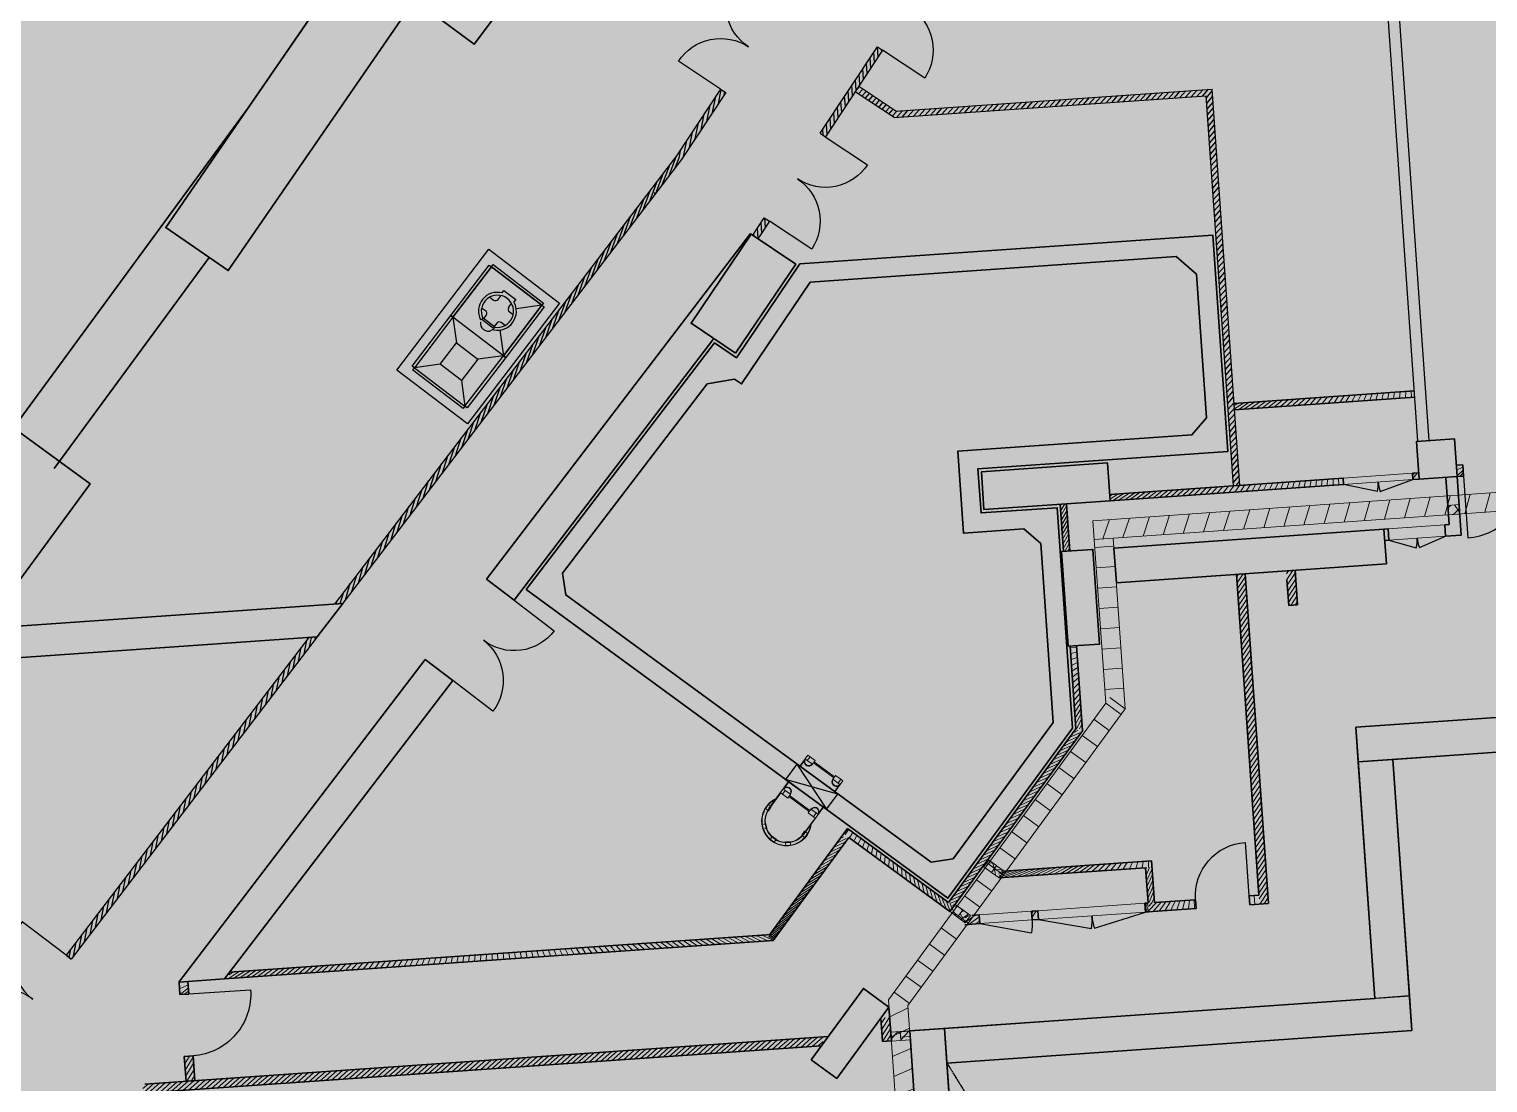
# Model space of a CAD drawing. Header units: millimetres. Extents: x 834311283 to 834708468, y 817882832 to 818197366.
# Drawn here: x 834528917 to 834551988, y 818035282 to 818051951 of the extents above; entities that cross this region are included whole.
import ezdxf
from ezdxf.lldxf.tags import DXFTag

# ---------------------------------------------------------------- set-up
doc = ezdxf.new("R2010")
doc.units = ezdxf.units.MM
doc.header["$LTSCALE"] = 3
doc.linetypes.add('CENTER', pattern=[2, 1.25, -0.25, 0.25, -0.25])
for name, color, linetype in [('0-PL-IRWP', 11, 'IRRITATION WATER PIPE'), ('BD-CB-SOLID-DH', 251, 'Continuous'), ('UAJ-00XREF', 7, 'Continuous'), ('void', 7, 'CENTER')]:
    doc.layers.add(name, color=color, linetype=linetype)
for name, color, linetype, lineweight in [('3A35X-MAGP-P-B02-0$0$UAJ-22INWA', 6, 'Continuous', 35), ('3A35X-MAGP-P-B02-0$0$UAJ-22INWA-a', 1, 'Continuous', 13), ('3A35X-MAGP-P-B02-0$0$UAJ-22INWA-h', 251, 'Continuous', 9), ('F-AFFFEQM', 6, 'Continuous', 9), ('Hatch (LTC&CB)', 252, 'Continuous', 35), ('UAJ-22INWA', 6, 'Continuous', 35), ('UAJ-22INWA-a', 1, 'Continuous', 13), ('UAJ-22INWA-bw', 3, 'Continuous', 35), ('UAJ-22INWA-h', 251, 'Continuous', 9), ('UAJ-22INWA-rc', 6, 'Continuous', 35), ('UAJ-23FLOR-a', 1, 'Continuous', 13), ('UAJ-23FLOR-h', 251, 'Continuous', 9), ('UAJ-28STRU', 6, 'Continuous', 35), ('UAJ-32INFR', 7, 'Continuous', 25)]:
    doc.layers.add(name, color=color, linetype=linetype, lineweight=lineweight)
doc.layers.add('UAJ-22INWA-$', color=32, linetype='Continuous', plot=False)
doc.styles.get("Standard").update_dxf_attribs({"font": 'tahoma.ttf'})
tags = doc.linetypes.add('IRRITATION WATER PIPE', pattern='A,1,-0.15,["IR",Standard,S=0.1,R=0,X=-0.1,Y=-0.05],-0.15', length=1.3).pattern_tags.tags
tags[6] = DXFTag(74, 10)

# ---------------------------------------------------------------- blocks, each defined once
blk = doc.blocks.new('*U240')
at = {"layer": 'UAJ-22INWA-h'}
h = blk.add_hatch(dxfattribs=at)
h.set_pattern_fill('ANSI31', color=256, scale=20)
h.set_pattern_definition([(45, (-100, 11987), (-44.9013, 44.9013), [])])
h.paths.add_polyline_path([(0, 6443), (0, 6543), (100, 6543), (100, 6443)])
at = {"layer": 'UAJ-22INWA'}
for p, q in [((0, 6443), (0, 6543)), ((100, 6543), (100, 6443))]:
    blk.add_line(p, q, dxfattribs=at)
blk.add_lwpolyline([(0, 6443), (100, 6443)], dxfattribs=at)
blk = doc.blocks.new('Cat Ladder 2')
at = {"layer": 'F-AFFFEQM'}
for p, q in [((-277, 795), (-219, 843)), ((-277, 795), (-248, 760)), ((-245, 756), (-187, 804)), ((-239, 750), (-245, 756)), ((-182, 798), (-239, 750)), ((-190, 808), (-219, 843)), ((-187, 804), (-182, 798)), ((-37, 909), (38, 909)), ((-37, 909), (-37, 864)), ((-37, 851), (-37, 859)), ((-37, 859), (38, 859)), ((38, 851), (-37, 851)), ((38, 864), (38, 909)), ((38, 859), (38, 851)), ((182, 798), (187, 804)), ((240, 750), (182, 798)), ((187, 804), (245, 756)), ((219, 843), (190, 808)), ((219, 843), (277, 794)), ((245, 756), (240, 750)), ((248, 760), (277, 794)), ((-386, 485), (-386, 560)), ((-341, 560), (-386, 560)), ((-386, 485), (-344, 485)), ((-344, 0), (-344, 523)), ((-336, 485), (-336, 560)), ((-336, 560), (-326, 560)), ((-336, 523), (-336, 218)), ((-326, 485), (-336, 485)), ((-326, 560), (-326, 485)), ((328, 485), (328, 560)), ((328, 560), (336, 560)), ((336, 485), (328, 485)), ((336, 560), (336, 485)), ((336, 218), (336, 523)), ((386, 560), (341, 560)), ((344, 523), (344, 0)), ((344, 485), (386, 485)), ((386, 560), (386, 485)), ((-336, 218), (-302, 218)), ((-302, 143), (-336, 143)), ((-336, 143), (-336, 0)), ((-302, 218), (-302, 143)), ((-200, 218), (-302, 218)), ((-302, 143), (-200, 143)), ((-200, 218), (-200, 143)), ((-200, 190), (200, 190)), ((200, 170), (-200, 170)), ((200, 218), (200, 143)), ((302, 218), (200, 218)), ((200, 143), (302, 143)), ((302, 218), (336, 218)), ((302, 143), (302, 218)), ((336, 143), (302, 143)), ((336, 0), (336, 143))]:
    blk.add_line(p, q, dxfattribs=at)
for centre, radius, start, end in [((0, 523), 394, 359.9948, 209.1731), ((0, 523), 386, 135.589, 174.4005), ((0, 523), 344, 359.9948, 179.9948), ((0, 523), 336, 359.9948, 179.9948), ((0, 523), 386, 95.589, 124.4006), ((0, 523), 386, 55.5841, 84.4006), ((0, 523), 386, 5.589, 44.3957), ((0, 523), 386, 185.588, 206.6217), ((0, 523), 394, 330.8164, 359.9948), ((0, 523), 386, 333.3678, 354.4015), ((-272, 143), 72, 206.0816, 359.9948), ((-272, 143), 64, 179.9948, 359.9948), ((272, 143), 72, 179.9948, 333.908), ((272, 143), 64, 179.9948, 359.9948)]:
    blk.add_arc(centre, radius, start, end, dxfattribs=at)
blk = doc.blocks.new('Cat Ladder 1')
at = {"layer": 'F-AFFFEQM'}
for p, q in [((-344, 0), (-344, -218)), ((-336, -143), (-336, 0)), ((-344, -218), (-302, -218)), ((-302, -143), (-336, -143)), ((-302, -218), (-302, -143)), ((-302, -143), (-200, -143)), ((-200, -218), (-302, -218)), ((-200, -218), (-200, -143)), ((200, -170), (-200, -170)), ((-200, -190), (200, -190)), ((200, -218), (200, -143)), ((200, -143), (302, -143)), ((302, -218), (200, -218)), ((336, -143), (302, -143)), ((302, -143), (302, -218)), ((302, -218), (344, -218)), ((336, 0), (336, -143)), ((344, -218), (344, 0))]:
    blk.add_line(p, q, dxfattribs=at)
for centre, radius, start, end in [((-272, -143), 72, 359.9948, 153.908), ((-272, -143), 64, 359.9948, 179.9948), ((272, -143), 72, 26.0816, 179.9948), ((272, -143), 64, 359.9948, 179.9948)]:
    blk.add_arc(centre, radius, start, end, dxfattribs=at)
blk = doc.blocks.new('*U241')
at = {"layer": 'UAJ-22INWA-h'}
h = blk.add_hatch(dxfattribs=at)
h.set_pattern_fill('ANSI31', color=256, scale=20)
h.set_pattern_definition([(45, (-100, -10677.7), (-44.9013, 44.9013), [])])
h.paths.add_polyline_path([(0, -5214), (0, -4464), (100, -4464), (100, -5214)])
at = {"layer": 'UAJ-22INWA'}
for p, q in [((0, -5214), (0, -4464)), ((100, -4464), (100, -5214))]:
    blk.add_line(p, q, dxfattribs=at)
blk = doc.blocks.new('*U234')
at = {"layer": 'UAJ-22INWA-h'}
h = blk.add_hatch(dxfattribs=at)
h.set_pattern_fill('ANSI31', color=256, scale=20)
h.set_pattern_definition([(45, (-100, -10118.51), (-44.9013, 44.9013), [])])
h.paths.add_polyline_path([(0, -5216), (0, -3902), (100, -3902), (100, -5216)])
at = {"layer": 'UAJ-22INWA'}
for p, q in [((0, -5216), (0, -3866)), ((100, -3902), (100, -5216))]:
    blk.add_line(p, q, dxfattribs=at)
blk = doc.blocks.new('*U235')
at = {"layer": 'UAJ-22INWA-h'}
h = blk.add_hatch(dxfattribs=at)
h.set_pattern_fill('ANSI31', color=256, scale=20)
h.set_pattern_definition([(45, (-100, -12550.464), (-44.9013, 44.9013), [])])
h.paths.add_polyline_path([(0, -7478), (0, -4072), (100, -4072), (100, -7478)])
at = {"layer": 'UAJ-22INWA'}
for p, q in [((0, -7515), (0, -3972)), ((100, -4072), (100, -7478))]:
    blk.add_line(p, q, dxfattribs=at)
blk = doc.blocks.new('*U236')
at = {"layer": 'UAJ-22INWA-h'}
h = blk.add_hatch(dxfattribs=at)
h.set_pattern_fill('ANSI31', color=256, scale=20)
h.set_pattern_definition([(45, (-100, -14015.09), (-44.9013, 44.9013), [])])
h.paths.add_polyline_path([(0, -7500), (0, -5515), (100, -5515), (100, -7500)])
at = {"layer": 'UAJ-22INWA'}
for p, q in [((0, -7540), (0, -5515)), ((100, -5562), (100, -7640))]:
    blk.add_line(p, q, dxfattribs=at)
blk = doc.blocks.new('*U237')
at = {"layer": 'UAJ-22INWA-h'}
h = blk.add_hatch(dxfattribs=at)
h.set_pattern_fill('ANSI31', color=256, scale=20)
h.set_pattern_definition([(45, (-100, -13836.93), (-44.9013, 44.9013), [])])
h.paths.add_polyline_path([(0, -7461), (0, -5376), (100, -5376), (100, -7461)])
at = {"layer": 'UAJ-22INWA'}
for p, q in [((0, -7461), (0, -5477)), ((100, -5376), (100, -7361))]:
    blk.add_line(p, q, dxfattribs=at)
blk = doc.blocks.new('*U230')
at = {"layer": 'UAJ-22INWA-h'}
h = blk.add_hatch(dxfattribs=at)
h.set_pattern_fill('ANSI31', color=256, scale=20)
h.set_pattern_definition([(45, (-60, -6198.375), (-44.9013, 44.9013), [])])
h.paths.add_polyline_path([(0, -5214), (0, 16), (140, 16), (140, -5214)])
at = {"layer": 'UAJ-22INWA'}
for p, q in [((0, -5214), (0, 16)), ((140, -124), (140, -5214))]:
    blk.add_line(p, q, dxfattribs=at)
blk = doc.blocks.new('*U231')
at = {"layer": 'UAJ-22INWA-h'}
h = blk.add_hatch(dxfattribs=at)
h.set_pattern_fill('ANSI31', color=256, scale=20)
h.set_pattern_definition([(45, (-60, -475.28), (-44.9013, 44.9013), [])])
h.paths.add_polyline_path([(0, -5130), (0, 5655), (140, 5655), (140, -5130)])
at = {"layer": 'UAJ-22INWA'}
for p, q in [((0, -5214), (0, 5621)), ((140, 5744), (140, -5096))]:
    blk.add_line(p, q, dxfattribs=at)
blk = doc.blocks.new('*U232')
at = {"layer": 'UAJ-22INWA-h'}
h = blk.add_hatch(dxfattribs=at)
h.set_pattern_fill('ANSI31', color=256, scale=20)
h.set_pattern_definition([(45, (-60, -10730.375), (-44.9013, 44.9013), [])])
h.paths.add_polyline_path([(0, -5055), (0, -4676), (140, -4676), (140, -5055)])
at = {"layer": 'UAJ-22INWA'}
for p, q in [((0, -5214), (0, -4676)), ((140, -4676), (140, -5049))]:
    blk.add_line(p, q, dxfattribs=at)
blk.add_lwpolyline([(0, -4676), (140, -4676)], dxfattribs=at)
blk = doc.blocks.new('*U238')
at = {"layer": 'UAJ-22INWA-h'}
h = blk.add_hatch(dxfattribs=at)
h.set_pattern_fill('ANSI31', color=256, scale=20)
h.set_pattern_definition([(45, (-100, -2027.27), (-44.9013, 44.9013), [])])
h.paths.add_polyline_path([(0, -4825), (0, 3798), (100, 3798), (100, -4825)])
at = {"layer": 'UAJ-22INWA'}
for p, q in [((0, -4807), (0, 3784)), ((100, 3872), (100, -4825))]:
    blk.add_line(p, q, dxfattribs=at)
blk = doc.blocks.new('*U239')
at = {"layer": 'UAJ-22INWA-h'}
h = blk.add_hatch(dxfattribs=at)
h.set_pattern_fill('ANSI31', color=256, scale=20)
h.set_pattern_definition([(45, (-60, -8672.346), (-44.9013, 44.9013), [])])
h.paths.add_polyline_path([(0, -4034), (0, -3638), (140, -3638), (140, -4034)])
at = {"layer": 'UAJ-22INWA'}
for p, q in [((0, -4034), (0, -3638)), ((140, -3638), (140, -4034))]:
    blk.add_line(p, q, dxfattribs=at)
blk.add_lwpolyline([(0, -4034), (140, -4034)], dxfattribs=at)
blk = doc.blocks.new('*U332')
at = {"layer": 'UAJ-22INWA-h'}
h = blk.add_hatch(dxfattribs=at)
h.set_pattern_fill('ANSI31', color=256, scale=20)
h.set_pattern_definition([(45, (-60, -1260.72), (-44.9013, 44.9013), [])])
h.paths.add_polyline_path([(0, -405), (0, 145), (140, 145), (140, -405)])
at = {"layer": 'UAJ-22INWA'}
for p, q in [((0, -405), (0, 145)), ((140, 145), (140, -265))]:
    blk.add_line(p, q, dxfattribs=at)
blk.add_lwpolyline([(0, 145), (140, 145)], dxfattribs=at)
blk = doc.blocks.new('D-1600')
at = {"flags": 128}
blk.add_lwpolyline([(1600, 0), (1600, 800, 0.414214), (800, 0, 0.414214), (0, 800), (0, 0)], format="xyb", dxfattribs=at)
blk = doc.blocks.new('D-1750')
at = {"flags": 128}
blk.add_lwpolyline([(1750, 0), (1750, 875, 0.414214), (875, 0, 0.414214), (0, 875), (0, 0)], format="xyb", dxfattribs=at)
blk = doc.blocks.new('*U307')
at = {"layer": 'UAJ-23FLOR-h'}
h = blk.add_hatch(dxfattribs=at)
h.set_pattern_fill('ANSI31', color=256, scale=100, angle=315)
h.set_pattern_definition([(0, (283.82, -8850.26), (9e-14, 317.5), [])])
h.paths.add_polyline_path([(0, -19110), (0, 12259), (300, 12259), (300, -19110)])
at = {"layer": 'UAJ-22INWA-h'}
blk.add_lwpolyline([(0, -19110), (300, -19110)], dxfattribs=at)
at = {"layer": 'UAJ-23FLOR-h'}
for p, q in [((0, -19110), (0, 12559)), ((300, 12259), (300, -19110))]:
    blk.add_line(p, q, dxfattribs=at)
blk = doc.blocks.new('*U308')
at = {"layer": 'UAJ-23FLOR-h'}
h = blk.add_hatch(dxfattribs=at)
h.set_pattern_fill('ANSI31', color=256, scale=100, angle=315)
h.set_pattern_definition([(0, (283.82, 13667), (9e-14, 317.5), [])])
h.paths.add_polyline_path([(0, 6536), (0, 9131), (300, 9131), (300, 6536)])
at = {"layer": 'UAJ-22INWA-h'}
blk.add_lwpolyline([(0, 6536), (300, 6536)], dxfattribs=at)
at = {"layer": 'UAJ-23FLOR-h'}
for p, q in [((0, 6536), (0, 9240)), ((300, 9131), (300, 6236))]:
    blk.add_line(p, q, dxfattribs=at)
blk = doc.blocks.new('*U302')
at = {"layer": 'UAJ-23FLOR-h'}
h = blk.add_hatch(dxfattribs=at)
h.set_pattern_fill('ANSI31', color=256, scale=100, angle=315)
h.set_pattern_definition([(0, (283.82, 15156), (9e-14, 317.5), [])])
h.paths.add_polyline_path([(0, 5596), (0, 11560), (300, 11560), (300, 5596)])
at = {"layer": 'UAJ-22INWA-h'}
blk.add_lwpolyline([(0, 5596), (300, 5596)], dxfattribs=at)
at = {"layer": 'UAJ-23FLOR-h'}
for p, q in [((0, 5596), (0, 11412)), ((300, 11522), (300, 5707))]:
    blk.add_line(p, q, dxfattribs=at)
blk = doc.blocks.new('*U303')
at = {"layer": 'UAJ-23FLOR-h'}
h = blk.add_hatch(dxfattribs=at)
h.set_pattern_fill('ANSI31', color=256, scale=100, angle=315)
h.set_pattern_definition([(0, (283.82, 10646.08), (9e-14, 317.5), [])])
h.paths.add_polyline_path([(0, 3339), (0, 9307), (300, 9307), (300, 3339)])
for p, q in [((0, 3639), (0, 9291)), ((300, 9181), (300, 3339))]:
    blk.add_line(p, q, dxfattribs=at)
blk = doc.blocks.new('*U291')
at = {"layer": 'UAJ-22INWA-h'}
h = blk.add_hatch(dxfattribs=at)
h.set_pattern_fill('CAS_ISOLATIE', color=256, scale=150)
h.set_pattern_definition([(60, (-219.94, -2e-07), (-129.904, 75), []), (120, (-219.94, -2e-07), (-129.904, -75), [])])
h.paths.add_polyline_path([(0, 0), (140, 0), (140, 150), (0, 150)])
at = {"layer": 'UAJ-22INWA-a'}
blk.add_lwpolyline([(0, 0), (140, 0), (140, 150), (0, 150)], close=True, dxfattribs=at)
blk = doc.blocks.new('*U300')
at = {"layer": 'UAJ-22INWA-h'}
h = blk.add_hatch(dxfattribs=at)
h.set_pattern_fill('CAS_ISOLATIE', color=256, scale=150)
h.set_pattern_definition([(60, (-219.94, -2e-07), (-129.904, 75), []), (120, (-219.94, -2e-07), (-129.904, -75), [])])
h.paths.add_polyline_path([(0, 0), (140, 0), (140, 150), (0, 150)])
at = {"layer": 'UAJ-22INWA-a'}
blk.add_lwpolyline([(0, 0), (140, 0), (140, 150), (0, 150)], close=True, dxfattribs=at)
blk = doc.blocks.new('*U301')
at = {"layer": 'UAJ-22INWA-h'}
h = blk.add_hatch(dxfattribs=at)
h.set_pattern_fill('CAS_ISOLATIE', color=256, scale=150)
h.set_pattern_definition([(60, (-209.94, -2e-07), (-129.904, 75), []), (120, (-209.94, -2e-07), (-129.904, -75), [])])
h.paths.add_polyline_path([(0, 0), (140, 0), (140, 150), (0, 150)])
at = {"layer": 'UAJ-22INWA-a'}
blk.add_lwpolyline([(0, 0), (140, 0), (140, 150), (0, 150)], close=True, dxfattribs=at)
blk = doc.blocks.new('WT')
at = {"layer": '0-PL-IRWP', "color": 1, "ltscale": 500}
for p, q in [((834536074, 818047545), (834536135, 818047498)), ((834536202, 818047712), (834536263, 818047666)), ((834536333, 818047675), (834536380, 818047736)), ((834536501, 818047548), (834536547, 818047609)), ((834537026, 818047583), (834536620, 818047528)), ((834535620, 818047393), (834535675, 818046987)), ((834535620, 818047393), (834535675, 818046987)), ((834536313, 818047300), (834536273, 818047249)), ((834536444, 818047263), (834536383, 818047310)), ((834536363, 818047191), (834536418, 818046785)), ((834535418, 818046650), (834535675, 818046987)), ((834535675, 818046987), (834536012, 818046730)), ((834535418, 818046650), (834535012, 818046595)), ((834535755, 818046393), (834535418, 818046650)), ((834536012, 818046730), (834535755, 818046393)), ((834536418, 818046785), (834536016, 818046730)), ((834535755, 818046393), (834535810, 818045987))]:
    blk.add_line(p, q, dxfattribs=at)
at = {"layer": '0-PL-IRWP', "color": 1, "linetype": 'ByBlock', "ltscale": 500}
for p, q in [((834537026, 818047583), (834536418, 818046785)), ((834536145, 818047428), (834536106, 818047377)), ((834536571, 818047431), (834536510, 818047478))]:
    blk.add_line(p, q, dxfattribs=at)
at = {"layer": '0-PL-IRWP', "color": 1, "linetype": 'ByBlock', "ltscale": 500, "elevation": 0}
for points in [[(834537304, 818047619), (834535848, 818045707), (834534732, 818046557), (834536188, 818048469)], [(834536228, 818048191), (834536255, 818048226), (834537053, 818047619), (834537026, 818047583)], [(834536192, 818048218), (834536228, 818048191), (834535620, 818047393), (834535584, 818047420)], [(834536228, 818048191), (834537026, 818047583), (834536418, 818046785), (834535620, 818047393)], [(834537026, 818047583), (834537061, 818047556), (834536454, 818046758), (834536418, 818046785)], [(834535584, 818047420), (834535620, 818047393), (834535012, 818046595), (834534977, 818046622)], [(834536283, 818047242), (834536262, 818047215), (834536076, 818047357), (834536096, 818047384)], [(834536418, 818046785), (834536454, 818046758), (834535846, 818045960), (834535810, 818045987)], [(834534985, 818046559), (834535012, 818046595), (834535810, 818045987), (834535783, 818045951)]]:
    blk.add_lwpolyline(points, close=True, dxfattribs=at)
at = {"layer": '0-PL-IRWP', "color": 1, "ltscale": 500, "elevation": 0}
blk.add_lwpolyline([(834536397, 818047778), (834536427, 818047818), (834536613, 818047676), (834536583, 818047637)], dxfattribs=at)
at = {"layer": '0-PL-IRWP', "color": 1, "linetype": 'ByBlock', "ltscale": 500}
for centre, radius, start, end in [((834536323, 818047488, 0), 300, 75.6188, 206.44), ((834536323, 818047488, 0), 255, 260.0532, 205.3646), ((834536323, 818047488, 0), 300, 258.9779, 29.7991), ((834536541, 818047517, 0), 50, 142.7089, 232.7089), ((834536105, 818047458), 50, 322.7089, 52.7089)]:
    blk.add_arc(centre, radius, start, end, dxfattribs=at)
at = {"layer": '0-PL-IRWP', "color": 1, "ltscale": 500}
for centre, start, end in [((834536293, 818047706), 232.7089, 322.7089), ((834536352, 818047270, 0), 52.7089, 142.7089), ((834536256, 818047144, 0), 78.9779, 119.8004)]:
    blk.add_arc(centre, 50, start, end, dxfattribs=at)
at = {"layer": '0-PL-IRWP', "color": 1, "linetype": 'ByBlock', "ltscale": 500}
blk.add_ellipse((834536169, 818047286, 0), major_axis=(93.1, -70.9, 0), ratio=0.936049, start_param=3.518271, end_param=5.906507, dxfattribs=at)
blk = doc.blocks.new('*U176')
at = {"layer": '3A35X-MAGP-P-B02-0$0$UAJ-22INWA-h'}
h = blk.add_hatch(dxfattribs=at)
h.set_pattern_fill('CAS_ISOLATIE', color=256, scale=150)
h.set_pattern_definition([(60, (-239.96, -2e-07), (-129.904, 75), []), (120, (-239.96, -2e-07), (-129.904, -75), [])])
h.paths.add_polyline_path([(0, 0), (180, 0), (180, 150), (0, 150)])
at = {"layer": '3A35X-MAGP-P-B02-0$0$UAJ-22INWA-a'}
blk.add_lwpolyline([(0, 0), (180, 0), (180, 150), (0, 150)], close=True, dxfattribs=at)
blk = doc.blocks.new('*U164')
at = {"layer": 'UAJ-22INWA-h'}
h = blk.add_hatch(dxfattribs=at)
h.set_pattern_fill('ANSI31', color=256, scale=20)
h.set_pattern_definition([(45, (-100, 9229.687), (-44.9013, 44.9013), [])])
h.paths.add_polyline_path([(0, 3686), (0, 6543), (100, 6543), (100, 3686)])
at = {"layer": 'UAJ-22INWA'}
for p, q in [((0, 3686), (0, 6543)), ((100, 6543), (100, 3686))]:
    blk.add_line(p, q, dxfattribs=at)
blk = doc.blocks.new('*U158')
at = {"layer": 'UAJ-22INWA-h'}
h = blk.add_hatch(dxfattribs=at)
h.set_pattern_fill('ANSI31', color=256, scale=20)
h.set_pattern_definition([(45, (-99.99, -5177.694), (-44.9013, 44.9013), [])])
h.paths.add_polyline_path([(0, -3300), (0, -878), (100, -878), (100, -3300)])
at = {"layer": 'UAJ-22INWA'}
for p, q in [((100, -878), (100, -3215)), ((0, -3300), (0, -978))]:
    blk.add_line(p, q, dxfattribs=at)
blk = doc.blocks.new('*U155')
at = {"layer": 'UAJ-22INWA-h'}
h = blk.add_hatch(dxfattribs=at)
h.set_pattern_fill('ANSI31', color=256, scale=20)
h.set_pattern_definition([(45, (-99.96, -22874.8), (-44.90128, 44.90128), [])])
h.paths.add_polyline_path([(0, -11217), (0, -10658), (100, -10658), (100, -11217)])
at = {"layer": 'UAJ-22INWA'}
for p, q in [((100, -10558), (100, -11217)), ((0, -11217), (0, -10658))]:
    blk.add_line(p, q, dxfattribs=at)
blk = doc.blocks.new('*U156')
at = {"layer": 'UAJ-22INWA-h'}
h = blk.add_hatch(dxfattribs=at)
h.set_pattern_fill('ANSI31', color=256, scale=20)
h.set_pattern_definition([(45, (-60, -5697.24), (-44.9013, 44.9013), [])])
h.paths.add_polyline_path([(0, -2399), (0, -2299), (140, -2299), (140, -2399)])
at = {"layer": 'UAJ-22INWA'}
for p, q in [((0, -2399), (0, -2299)), ((140, -2299), (140, -2399))]:
    blk.add_line(p, q, dxfattribs=at)
for points in [[(0, -2299), (140, -2299)], [(0, -2399), (140, -2399)]]:
    blk.add_lwpolyline(points, dxfattribs=at)
blk = doc.blocks.new('*U157')
at = {"layer": 'UAJ-22INWA-h'}
h = blk.add_hatch(dxfattribs=at)
h.set_pattern_fill('CAS_ISOLATIE', color=256, scale=150)
h.set_pattern_definition([(60, (-218.85, -2e-07), (-129.904, 75), []), (120, (-218.85, -2e-07), (-129.904, -75), [])])
h.paths.add_polyline_path([(0, 0), (131, 0), (131, 150), (0, 150)])
at = {"layer": 'UAJ-22INWA-a'}
blk.add_lwpolyline([(0, 0), (131, 0), (131, 150), (0, 150)], close=True, dxfattribs=at)
blk = doc.blocks.new('*U150')
at = {"layer": 'UAJ-22INWA-h'}
h = blk.add_hatch(dxfattribs=at)
h.set_pattern_fill('CAS_ISOLATIE', color=256, scale=150)
h.set_pattern_definition([(60, (-218.85, -2e-07), (-129.904, 75), []), (120, (-218.85, -2e-07), (-129.904, -75), [])])
h.paths.add_polyline_path([(0, 0), (131, 0), (131, 150), (0, 150)])
at = {"layer": 'UAJ-22INWA-a'}
blk.add_lwpolyline([(0, 0), (131, 0), (131, 150), (0, 150)], close=True, dxfattribs=at)
blk = doc.blocks.new('*U151')
at = {"layer": 'UAJ-22INWA-h'}
h = blk.add_hatch(dxfattribs=at)
h.set_pattern_fill('ANSI31', color=256, scale=20)
h.set_pattern_definition([(45, (-60, 1260.5), (-44.901, 44.901), [])])
h.paths.add_polyline_path([(0, 1054), (0, 1206), (140, 1206), (140, 1054)])
at = {"layer": 'UAJ-22INWA'}
for p, q in [((0, 1054), (0, 1346)), ((140, 1206), (140, 1054))]:
    blk.add_line(p, q, dxfattribs=at)
blk.add_lwpolyline([(0, 1054), (140, 1054)], dxfattribs=at)
blk = doc.blocks.new('DA1100')
at = {"layer": 'UAJ-32INFR'}
for p, q in [((529, 150), (0, 0)), ((571, 150), (1100, 0))]:
    blk.add_line(p, q, dxfattribs=at)
for centre, start, end in [((0, 0), 0, 15.8266), ((1100, 0), 164.1734, 180)]:
    blk.add_arc(centre, 550, start, end, dxfattribs=at)
blk = doc.blocks.new('*U399')
at = {"layer": 'UAJ-22INWA-h'}
h = blk.add_hatch(dxfattribs=at)
h.set_pattern_fill('ANSI31', color=256, scale=20)
h.set_pattern_definition([(45, (-100, 5986.285), (-44.9013, 44.9013), [])])
h.paths.add_polyline_path([(0, 1643), (0, 5343), (100, 5343), (100, 1643)])
at = {"layer": 'UAJ-22INWA'}
for p, q in [((0, 1643), (0, 5343)), ((100, 5343), (100, 1643))]:
    blk.add_line(p, q, dxfattribs=at)
blk.add_lwpolyline([(0, 5343), (100, 5343)], dxfattribs=at)
blk = doc.blocks.new('DA900')
at = {"layer": 'UAJ-32INFR'}
for p, q in [((424, 150), (0, 0)), ((900, 0), (476, 150))]:
    blk.add_line(p, q, dxfattribs=at)
for centre, start, end in [((0, 0), 0, 19.4712), ((900, 0), 160.5288, 180)]:
    blk.add_arc(centre, 450, start, end, dxfattribs=at)
blk = doc.blocks.new('D980')
at = {"flags": 128}
blk.add_lwpolyline([(0, 0), (0, 980, -0.414214), (980, 0)], format="xyb", dxfattribs=at)
blk = doc.blocks.new('*U403')
at = {"layer": 'UAJ-22INWA-h'}
h = blk.add_hatch(dxfattribs=at)
h.set_pattern_fill('ANSI31', color=256, scale=20)
h.set_pattern_definition([(45, (-20, 2039.79), (-44.901, 44.901), [])])
h.paths.add_polyline_path([(0, 1469), (0, 1571), (180, 1571), (180, 1469)])
at = {"layer": 'UAJ-22INWA'}
for p, q in [((0, 1469), (0, 1571)), ((180, 1571), (180, 1469))]:
    blk.add_line(p, q, dxfattribs=at)
blk.add_lwpolyline([(0, 1571), (180, 1571)], dxfattribs=at)
blk = doc.blocks.new('D850')
blk.add_line((0, 0), (0, 850))
blk.add_arc((0, 0), 850, 0, 90)
blk = doc.blocks.new('*U404')
at = {"layer": 'UAJ-22INWA-h'}
h = blk.add_hatch(dxfattribs=at)
h.set_pattern_fill('ANSI31', color=256, scale=20)
h.set_pattern_definition([(45, (-60, -1344.54), (-44.9013, 44.9013), [])])
h.paths.add_polyline_path([(0, -549), (0, 204), (140, 204), (140, -549)])
at = {"layer": 'UAJ-22INWA'}
for p, q in [((0, -561), (0, 204)), ((140, 204), (140, -449))]:
    blk.add_line(p, q, dxfattribs=at)
blk.add_lwpolyline([(0, 204), (140, 204)], dxfattribs=at)
blk = doc.blocks.new('DA1700')
at = {"layer": 'UAJ-32INFR'}
for p, q in [((826, 200), (0, 0)), ((1700, 0), (874, 200))]:
    blk.add_line(p, q, dxfattribs=at)
for centre, start, end in [((0, 0), 0, 13.609), ((1700, 0), 166.391, 180)]:
    blk.add_arc(centre, 850, start, end, dxfattribs=at)
blk = doc.blocks.new('*U406')
at = {"layer": 'UAJ-22INWA-h'}
h = blk.add_hatch(dxfattribs=at)
h.set_pattern_fill('ANSI31', color=256, scale=20)
h.set_pattern_definition([(45, (-60, -2147.24), (-44.9013, 44.9013), [])])
h.paths.add_polyline_path([(0, -599), (0, -549), (140, -549), (140, -599)])
at = {"layer": 'UAJ-22INWA'}
for p, q in [((0, -599), (0, -549)), ((140, -549), (140, -599))]:
    blk.add_line(p, q, dxfattribs=at)
blk.add_lwpolyline([(0, -599), (140, -599)], dxfattribs=at)
blk = doc.blocks.new('DAS830')
at = {"layer": 'UAJ-32INFR'}
blk.add_line((0, 0), (806, 200), dxfattribs=at)
blk.add_arc((0, 0), 830, 0, 13.9434, dxfattribs=at)
blk = doc.blocks.new('*U408')
at = {"layer": 'UAJ-22INWA-h'}
h = blk.add_hatch(dxfattribs=at)
h.set_pattern_fill('ANSI31', color=256, scale=20)
h.set_pattern_definition([(45, (-60, -7678.964), (-44.9013, 44.9013), [])])
h.paths.add_polyline_path([(0, -3450), (0, -3229), (140, -3229), (140, -3450)])
at = {"layer": 'UAJ-22INWA'}
for p, q in [((0, -3462), (0, -3229)), ((140, -3229), (140, -3344))]:
    blk.add_line(p, q, dxfattribs=at)
blk.add_lwpolyline([(0, -3229), (140, -3229)], dxfattribs=at)
blk = doc.blocks.new('*U410')
at = {"layer": 'UAJ-22INWA-h'}
h = blk.add_hatch(dxfattribs=at)
h.set_pattern_fill('ANSI31', color=256, scale=20)
h.set_pattern_definition([(45, (-60, -11228.24), (-44.9013, 44.9013), [])])
h.paths.add_polyline_path([(0, -5214), (0, -5014), (140, -5014), (140, -5214)])
at = {"layer": 'UAJ-22INWA'}
for p, q in [((0, -5214), (0, -5014)), ((140, -5014), (140, -5214))]:
    blk.add_line(p, q, dxfattribs=at)
blk.add_lwpolyline([(0, -5014), (140, -5014)], dxfattribs=at)
blk = doc.blocks.new('GBP-LB02_LEV-6.53')
at = {"layer": 'BD-CB-SOLID-DH'}
h = blk.add_hatch(dxfattribs=at)
h.set_pattern_fill('ANSI31', color=256, scale=20, angle=45)
h.set_pattern_definition([(93.993576, (833571652.13, 817699067.566), (-63.3458135, -4.4224334), [])])
h.paths.add_polyline_path([(834540628, 818048914), (834540544, 818048969), (834540361, 818048692), (834540444, 818048636)])
h.paths.add_polyline_path([(834543214, 818053008), (834543298, 818052953), (834543484, 818053235), (834543402, 818053291)])
h = blk.add_hatch(dxfattribs=at)
h.set_pattern_fill('ANSI31', color=256, scale=20, angle=45)
h.set_pattern_definition([(93.99886, (834571418.315, 818089075.37), (-63.345406, -4.42827), [])])
h.paths.add_polyline_path([(834542415, 818051618), (834542332, 818051673), (834541427, 818050304), (834541510, 818050249)])
h = blk.add_hatch(dxfattribs=at)
h.set_pattern_fill('ANSI31', color=256, scale=20, angle=30)
h.set_pattern_definition([(78.993576, (834339682.63, 817812368.68), (-62.331967, 12.12336), [])])
h.paths.add_polyline_path([(834539156, 818049946), (834539236, 818049888), (834539937, 818050949), (834539853, 818051004)])
h = blk.add_hatch(dxfattribs=at)
h.set_pattern_fill('ANSI31', color=256, scale=20)
h.set_pattern_definition([(48.993576, (833573439.664, 817701771.39), (-47.919387, 41.6651216), [])])
h.paths.add_polyline_path([(834547965, 818044727), (834548065, 818044734), (834547627, 818051004), (834542627, 818050654), (834542037, 818051044), (834541982, 818050960), (834542600, 818050552), (834547534, 818050897)])
h = blk.add_hatch(dxfattribs=at)
h.set_pattern_fill('ANSI31', color=256, scale=20, angle=30)
h.paths.add_polyline_path([(834533744, 818042856), (834533877, 818042865), (834539237, 818049888), (834539156, 818049946)])
h = blk.add_hatch(dxfattribs=at)
h.set_pattern_fill('ANSI31', color=256, scale=20, angle=30)
h.set_pattern_definition([(78.993576, (834367171.87, 817848425.4), (-62.331967, 12.12336), [])])
h.paths.add_polyline_path([(834538709, 818049091), (834538842, 818049100), (834538709, 818049091)])
h = blk.add_hatch(dxfattribs=at)
h.set_pattern_fill('ANSI31', color=256, scale=20, angle=30)
h.set_pattern_definition([(78.993576, (834361802.97, 817841661.02), (-62.331967, 12.12336), [])])
h.paths.add_polyline_path([(834533473, 818042336), (834533340, 818042326), (834529503, 818037299), (834529583, 818037238)])
at = {"layer": 'UAJ-23FLOR-h'}
h = blk.add_hatch(dxfattribs=at)
h.set_pattern_fill('EARTH', color=256, scale=180, angle=45)
h.set_pattern_definition([(48.99891, (833819452.5, 817786003.4), (-112.7269, 1612.5107), [1143, -1143]), (48.99891, (833819129, 817786284.6), (-112.7269, 1612.5107), [1143, -1143]), (48.99891, (833818805.5, 817786565.8), (-112.7269, 1612.5107), [1143, -1143]), (138.99891, (833818791.4, 817786767.3), (-1612.5107, -112.7269), [1143, -1143]), (138.99891, (833819072.6, 817787090.8), (-1612.5107, -112.7269), [1143, -1143]), (138.99891, (833819353.8, 817787414.3), (-1612.5107, -112.7269), [1143, -1143])])
h.paths.add_polyline_path([(834607546, 818192774), (834673233, 818197366), (834691374, 817937869), (834685588, 817937128), (834685106, 817940897), (834650588, 817936476), (834651070, 817932707), (834551919, 817920009), (834482027, 817893355), (834383076, 817886437), (834441506, 817949096), (834458454, 817967379), (834478638, 817989842), (834483448, 817995421), (834489787, 818002934), (834500656, 818016266), (834508244, 818025930), (834515684, 818035708), (834523692, 818046596), (834532219, 818058624), (834546606, 818080042), (834556457, 818095618), (834568418, 818115665), (834578622, 818133891), (834588349, 818152374), (834599173, 818174435)])
h.paths.add_polyline_path([(834640305, 818055633), (834646291, 818056052), (834642792, 818105911), (834636807, 818105492), (834634252, 818142031), (834610016, 818140337), (834609788, 818143597), (834587769, 818140310), (834567221, 818104370), (834565437, 818101393), (834564610, 818100024), (834562785, 818096939), (834556654, 818087091), (834555720, 818085607), (834554860, 818084258), (834550876, 818078006), (834545205, 818069586), (834542258, 818065226), (834541363, 818063900), (834537651, 818058369), (834531078, 818048811), (834524249, 818039614), (834520785, 818034889), (834515055, 818027076), (834507324, 818017200), (834503054, 818011762), (834508702, 817930984), (834535272, 817933687), (834599035, 817940173), (834631909, 817943517), (834645776, 817944928), (834645137, 817954063), (834645033, 817955560), (834644308, 817965929), (834644203, 817967425), (834643506, 817977407), (834643401, 817978903), (834642524, 817991453), (834642419, 817992949), (834641155, 818011284), (834643399, 818011441)], flags=16)
h.paths.add_polyline_path([(834450838, 817950882), (834498826, 817954237), (834500065, 817936520), (834506621, 817936978), (834507095, 817930195), (834500539, 817929736), (834500559, 817929437), (834452572, 817926082)], flags=16)
for p, q in [((834541059, 818040324), (834541527, 818039609)), ((834541705, 818039851), (834540882, 818040082))]:
    blk.add_line(p, q)
at = {"flags": 128}
blk.add_lwpolyline([(834541705, 818039851), (834541059, 818040324), (834540882, 818040082), (834541527, 818039609)], close=True, dxfattribs=at)
at = {"layer": 'UAJ-22INWA', "lineweight": -3}
for p, q in [((834539853, 818051004), (834539156, 818049946)), ((834539853, 818051004), (834539937, 818050949)), ((834539937, 818050949), (834539237, 818049888)), ((834539237, 818049888), (834529583, 818037238)), ((834539156, 818049946), (834533744, 818042856)), ((834538709, 818049091), (834538709, 818049091)), ((834533340, 818042326), (834529503, 818037299))]:
    blk.add_line(p, q, dxfattribs=at)
at = {"layer": 'UAJ-22INWA'}
blk.add_line((834529503, 818037299), (834529583, 818037238), dxfattribs=at)
for points in [[(834541105, 818048237), (834547638, 818048694), (834547877, 818045272), (834543923, 818044996), (834543972, 818044297), (834545177, 818044381), (834545421, 818040894), (834543449, 818038202), (834536779, 818043087), (834539759, 818046987), (834540103, 818046754), (834541105, 818048237)], [(834543532, 818038823), (834545114, 818040983), (834544916, 818043812), (834544649, 818044044), (834543694, 818043977), (834543603, 818045274), (834547308, 818045533), (834547540, 818045800), (834547380, 818048074), (834547060, 818048353), (834541271, 818047948), (834540184, 818046338), (834540074, 818046412), (834539643, 818046341), (834537355, 818043347), (834537405, 818043000), (834543184, 818038774), (834543532, 818038823)]]:
    blk.add_lwpolyline(points, dxfattribs=at)
at = {"layer": 'UAJ-22INWA-bw', "lineweight": -3}
for p, q in [((834550881, 818045432), (834550242, 818054570)), ((834551060, 818045444), (834550434, 818054403)), ((834541427, 818050304), (834542332, 818051673)), ((834542415, 818051618), (834541510, 818050249)), ((834542332, 818051673), (834542415, 818051618)), ((834541427, 818050304), (834541510, 818050249)), ((834540361, 818048692), (834540544, 818048969)), ((834540627, 818048914), (834540444, 818048636)), ((834540544, 818048969), (834540627, 818048914))]:
    blk.add_line(p, q, dxfattribs=at)
at = {"layer": 'UAJ-22INWA-bw', "lineweight": -3, "flags": 128}
for points in [[(834542627, 818050654), (834542037, 818051044)], [(834542627, 818050654), (834547627, 818051004)], [(834548065, 818044734), (834547627, 818051004)], [(834542600, 818050552), (834541982, 818050960)], [(834542600, 818050552), (834547534, 818050897)], [(834547965, 818044727), (834547534, 818050897)]]:
    blk.add_lwpolyline(points, dxfattribs=at)
at = {"layer": 'UAJ-22INWA-rc'}
for p, q in [((834538824, 818049346), (834538804, 818049362)), ((834551374, 818044113), (834551321, 818044861)), ((834551566, 818043946), (834551501, 818044874)), ((834551374, 818044113), (834551306, 818044109)), ((834551319, 818043929), (834551306, 818044109)), ((834550409, 818044046), (834550345, 818044041)), ((834550421, 818043866), (834550358, 818043862)), ((834550421, 818043866), (834550409, 818044046)), ((834551566, 818043946), (834551319, 818043929))]:
    blk.add_line(p, q, dxfattribs=at)
at = {"layer": 'UAJ-23FLOR-a'}
for p, q in [((834550796, 818044925), (834549698, 818044848)), ((834549705, 818044748), (834550803, 818044825)), ((834550409, 818044046), (834551306, 818044109)), ((834550421, 818043866), (834551319, 818043929)), ((834544869, 818038005), (834546565, 818038123)), ((834543941, 818037940), (834544769, 818037998)), ((834543951, 818037800), (834544779, 818037858)), ((834544879, 818037865), (834546575, 818037983))]:
    blk.add_line(p, q, dxfattribs=at)
at = {"layer": 'void', "ltscale": 5}
blk.add_line((834543430, 818035594), (834575748, 817983793), dxfattribs=at)
blk.add_blockref('WT', (0, 0))
at = {"layer": '3A35X-MAGP-P-B02-0$0$UAJ-22INWA', "rotation": 3.998692899839229}
blk.add_blockref('*U176', (834551363, 818044268), dxfattribs=at)
at = {"layer": 'F-AFFFEQM'}
for name, p, rotation in [('Cat Ladder 1', (834541382, 818040087), 143.7839560963707), ('Cat Ladder 2', (834541205, 818039845), 143.7839562666115)]:
    blk.add_blockref(name, p, dxfattribs=dict(at, rotation=rotation))
at = {"layer": 'UAJ-22INWA'}
for name, p, xscale, rotation in [('*U164', (834544304, 818045674), -1, 273.998692871886), ('*U403', (834550036, 818044771), -1, 273.998692871886), ('*U399', (834544375, 818044376), -1, 273.998692871886), ('*U240', (834544375, 818044376), -1, 273.998692871886), ('*U158', (834547551, 818038753), -0.9999999999999971, 273.9989085139953), ('*U406', (834547172, 818038025), -1, 273.9989085139953), ('*U404', (834547172, 818038025), -1, 273.9989085139953), ('*U151', (834547172, 818038025), -0.9999999999999971, 273.9989085139953), ('*U408', (834547172, 818038025), -1, 273.9989085139953), ('*U156', (834547172, 818038025), -0.9999999999999971, 273.9989085139953), ('*U238', (834535863, 818037295), -1, 93.99869297433757), ('*U231', (834536353, 818035650), -0.9999999999999942, 93.99379184358031)]:
    blk.add_blockref(name, p, dxfattribs=dict(at, xscale=xscale, rotation=rotation))
for name, p, rotation in [('*U241', (834545686, 818039241), 183.9933600959915), ('*U332', (834548968, 818042987), 184.0022979275834), ('*U230', (834548515, 818038135), 183.9933600959915), ('*U234', (834545844, 818036994), 183.9993797140277), ('*U235', (834541134, 818034788), 143.7787179095938), ('*U236', (834537424, 818033082), 143.7787179310183), ('*U237', (834537462, 818042401), 53.77871790973143), ('*U150', (834544095, 818038806), 233.7789335002649), ('*U155', (834545832, 818049317), 3.998908525947943), ('*U157', (834544216, 818038717), 233.7789335002649), ('*U301', (834543564, 818038105), 233.7787178832952), ('*U301', (834543685, 818038017), 233.7787178832952), ('*U410', (834531791, 818031685), 183.9933600959915), ('*U232', (834542880, 818031279), 183.998983366452), ('*U300', (834542544, 818036083), 273.9989085976172), ('*U291', (834542694, 818036093), 273.9989085976172), ('*U239', (834531791, 818031685), 183.9933600959915)]:
    blk.add_blockref(name, p, dxfattribs=dict(at, rotation=rotation))
at = {"layer": 'UAJ-23FLOR-h', "lineweight": 20}
for name, p, rotation in [('*U307', (834564805, 818045508), 273.998651589557), ('*U308', (834545607, 818050417), 183.9986515895572)]:
    blk.add_blockref(name, p, dxfattribs=dict(at, rotation=rotation))
at = {"layer": 'UAJ-23FLOR-h', "color": 30, "lineweight": 20, "true_color": 0xeb7500, "rotation": 143.7711496010387}
blk.add_blockref('*U302', (834549559, 818045713), dxfattribs=at)
at = {"layer": 'UAJ-23FLOR-h', "rotation": 3.998949847132906}
blk.add_blockref('*U303', (834543156, 818027328), dxfattribs=at)
at = {"layer": 'UAJ-32INFR', "lineweight": -2}
for p, xscale, rotation in [((834542415, 818051618), -0.9999999999999905, 236.5268542728068), ((834540735, 818052339), -1, 56.58812825351299), ((834540627, 818048914), -0.9999999999999905, 236.5268542728068), ((834535616, 818041647), -1.000000000000002, 232.6152552571927)]:
    blk.add_blockref('D-1600', p, dxfattribs=dict(at, xscale=xscale, rotation=rotation))
at = {"layer": 'UAJ-32INFR'}
for name, p, rotation in [('DA1100', (834550803, 818044825), 183.9988561753866), ('DA900', (834551319, 818043929), 183.9988561753866), ('DA1700', (834546575, 818037983), 183.9988561753866), ('D980', (834531442, 818036687), 273.9988561753866)]:
    blk.add_blockref(name, p, dxfattribs=dict(at, rotation=rotation))
at = {"layer": 'UAJ-32INFR', "xscale": -1}
for name, p, rotation in [('D980', (834551603, 818044881), 183.9988562552599), ('D850', (834548213, 818038238), 3.998856226210945), ('DAS830', (834543951, 818037800), 183.9988561613003)]:
    blk.add_blockref(name, p, dxfattribs=dict(at, rotation=rotation))
at = {"layer": 'UAJ-32INFR', "lineweight": -2, "rotation": 52.64897007978507}
blk.add_blockref('D-1750', (834528442, 818035908), dxfattribs=at)
blk = doc.blocks.new('GBP-STR-B02-L1')
at = {"layer": 'UAJ-28STRU', "ltscale": 2}
for p, q in [((834540325, 818048717), (834540337, 818048708, 0)), ((834536588, 818042919), (834539748, 818047055)), ((834536153, 818043251), (834536588, 818042919)), ((834535182, 818041979), (834535616, 818041647)), ((834532008, 818036925), (834535616, 818041647)), ((834531287, 818036875), (834532008, 818036925))]:
    blk.add_line(p, q, dxfattribs=at)
at = {"layer": 'UAJ-28STRU', "ltscale": 25}
blk.add_line((834531763, 818048340), (834529314, 818044999), dxfattribs=at)
at = {"layer": 'UAJ-28STRU'}
blk.add_lwpolyline([(834536347, 818056474), (834532382, 818050706), (834515006, 818027008), (834503078, 818011765), (834508702, 817930984), (834645776, 817944928), (834641138, 818011268), (834643382, 818011425), (834640293, 818055614), (834646279, 818056033), (834642792, 818105911), (834636806, 818105492), (834634252, 818142031), (834610016, 818140337), (834609788, 818143597), (834587769, 818140310), (834579234, 818125278), (834567221, 818104370), (834566712, 818103505), (834561579, 818095002), (834556163, 818086302), (834550876, 818078006), (834550325, 818077167), (834536346, 818056473)], dxfattribs=at)
at = {"layer": 'UAJ-28STRU', "ltscale": 2, "elevation": 0, "flags": 128}
blk.add_lwpolyline([(834536674, 818052676), (834535693, 818053405), (834538640, 818057689), (834537651, 818058369), (834531077, 818048811), (834532066, 818048131), (834535014, 818052417), (834535958, 818051713)], close=True, dxfattribs=at)
at = {"layer": 'UAJ-28STRU', "ltscale": 2, "flags": 128}
for points in [[(834540325, 818048717), (834536153, 818043251)], [(834528202, 818042468), (834533877, 818042865), (834533473, 818042336), (834527815, 818041940)], [(834535182, 818041979), (834531287, 818036875)]]:
    blk.add_lwpolyline(points, dxfattribs=at)
at = {"layer": 'UAJ-28STRU', "ltscale": 2}
blk.add_lwpolyline([(834540090, 818046824), (834541041, 818048233), (834540337, 818048708), (834539385, 818047300)], close=True, dxfattribs=at)
at = {"layer": 'UAJ-28STRU', "ltscale": 2, "flags": 128}
for points in [[(834525742, 818039114), (834529882, 818044759), (834528672, 818045646), (834524533, 818040001)], [(834550902, 818044832), (834550861, 818045430), (834551459, 818045472), (834551501, 818044874)], [(834543977, 818044949), (834545972, 818045089), (834546014, 818044490), (834544019, 818044351)], [(834545348, 818042188), (834545244, 818043685), (834545742, 818043720), (834545847, 818042223)], [(834541286, 818035646), (834541689, 818035351), (834542516, 818036480), (834542113, 818036775)]]:
    blk.add_lwpolyline(points, close=True, dxfattribs=at)
blk = doc.blocks.new('*U529')
at = {"layer": 'UAJ-22INWA'}
for p, q in [((550, 5867), (550, -1067)), ((0, -767), (0, 5317))]:
    blk.add_line(p, q, dxfattribs=at)
at = {"layer": 'UAJ-22INWA-$'}
blk.add_lwpolyline([(0, -1067), (0, 5867), (550, 5867), (550, -1067)], close=True, dxfattribs=at)
blk = doc.blocks.new('*U530')
at = {"layer": 'UAJ-22INWA'}
for p, q in [((0, -3537), (0, 764)), ((550, 214), (550, -4087))]:
    blk.add_line(p, q, dxfattribs=at)
at = {"layer": 'UAJ-22INWA-$'}
blk.add_lwpolyline([(0, -3537), (0, 214), (550, 214), (550, -3537)], close=True, dxfattribs=at)
blk = doc.blocks.new('*U531')
at = {"layer": 'UAJ-22INWA'}
for p, q in [((550, 3645), (550, -3728)), ((0, -4278), (0, 3095))]:
    blk.add_line(p, q, dxfattribs=at)
at = {"layer": 'UAJ-22INWA-$'}
blk.add_lwpolyline([(0, -4278), (0, 3095), (550, 3095), (550, -4278)], close=True, dxfattribs=at)
blk = doc.blocks.new('*U532')
at = {"layer": 'UAJ-22INWA'}
for p, q in [((0, -3464), (0, 1973)), ((550, 1423), (550, -4014))]:
    blk.add_line(p, q, dxfattribs=at)
at = {"layer": 'UAJ-22INWA-$'}
blk.add_lwpolyline([(0, -4014), (0, 1973), (550, 1973), (550, -4014)], close=True, dxfattribs=at)
blk = doc.blocks.new('*U547')
at = {"layer": 'UAJ-22INWA'}
for p, q in [((0, -1340), (0, 2942)), ((550, 2942), (550, -1340))]:
    blk.add_line(p, q, dxfattribs=at)
for points in [[(0, 2942), (550, 2942)], [(0, -1340), (550, -1340)]]:
    blk.add_lwpolyline(points, dxfattribs=at)
at = {"layer": 'UAJ-22INWA-$'}
blk.add_lwpolyline([(0, -1340), (0, 2942), (550, 2942), (550, -1340)], close=True, dxfattribs=at)
blk = doc.blocks.new('GBP-STR-B02-L2')
h = blk.add_hatch()
h.set_pattern_fill('ANGLE', color=256)
h.set_pattern_definition([(3.998909, (834576001.761, 818046085.342), (-0.4871162, 6.9679942), [5.08, -1.905]), (93.998909, (834576001.761, 818046085.342), (-6.9679942, -0.4871162), [5.08, -1.905])])
h.paths.add_polyline_path([(834541198, 818048460), (834539772, 818046592)], flags=0)
h.paths.add_polyline_path([(834539533, 818046774), (834539772, 818046592)], flags=0)
edge = h.paths.add_edge_path(flags=0)
edge.add_line((834539533, 818046774), (834539772, 818046592))
edge.add_line((834539533, 818046774), (834532018, 818036926))
edge.add_line((834532018, 818036926), (834531292, 818036875))
edge.add_line((834531292, 818036875), (834540522, 818048975))
edge.add_line((834540522, 818048975), (834541198, 818048460))
edge.add_line((834541198, 818048460), (834539772, 818046592))
edge = h.paths.add_edge_path(flags=0)
edge.add_line((834539772, 818046592), (834541198, 818048460))
edge.add_line((834540522, 818048975), (834541198, 818048460))
edge.add_line((834531292, 818036875), (834540522, 818048975))
edge.add_line((834532018, 818036926), (834531292, 818036875))
edge.add_line((834539533, 818046774), (834532018, 818036926))
edge.add_line((834539772, 818046592), (834539533, 818046774))
edge = h.paths.add_edge_path(flags=17)
edge.add_line((834531292, 818036875), (834540522, 818048975))
edge.add_line((834540522, 818048975), (834541198, 818048460))
edge.add_line((834539772, 818046592), (834541198, 818048460))
edge.add_line((834539533, 818046774), (834539772, 818046592))
edge.add_line((834539533, 818046774), (834532018, 818036926))
edge.add_line((834532018, 818036926), (834531292, 818036875))
edge = h.paths.add_edge_path(flags=17)
edge.add_line((834531292, 818036875), (834540522, 818048975))
edge.add_line((834532018, 818036926), (834531292, 818036875))
edge.add_line((834539533, 818046774), (834532018, 818036926))
edge.add_line((834539772, 818046592), (834539533, 818046774))
edge.add_line((834541198, 818048460), (834539772, 818046592))
edge.add_line((834540522, 818048975), (834541198, 818048460))
at = {"layer": 'UAJ-22INWA'}
for name, p, rotation in [('*U547', (834549047, 818043399), 93.99890853472759), ('*U529', (834555789, 818040768), 93.9989085243845), ('*U530', (834549952, 818040146), 3.998908525846263), ('*U531', (834546518, 818035809), 93.9989085243845), ('*U532', (834542981, 818034135), 3.998908525846263)]:
    blk.add_blockref(name, p, dxfattribs=dict(at, rotation=rotation))

msp = doc.modelspace()

# ---------------------------------------------------------------- hatches: boundary and pattern name
at = {"layer": 'Hatch (LTC&CB)'}
h = msp.add_hatch(color=256, dxfattribs=at)
h.dxf.hatch_style = 1
h.paths.add_polyline_path([(834559573, 818078678), (834559695, 818078866), (834553942, 818082817), (834550876, 818078006), (834545205, 818069586), (834541363, 818063900), (834537651, 818058369), (834531077, 818048811), (834524250, 818039614), (834520785, 818034889), (834514978, 818026972), (834507324, 818017201), (834503054, 818011762), (834508702, 817930984), (834645776, 817944928), (834645087, 817954781), (834632967, 817953934), (834631478, 817953723), (834621964, 817953058), (834621522, 817959379), (834622806, 817959468), (834618963, 818014436), (834612647, 818019927), (834608844, 818019662), (834608946, 818018195), (834608677, 818018177), (834608902, 818014954), (834601170, 818014414), (834600937, 818017756), (834599410, 818017649), (834599320, 818018971), (834594177, 818018611), (834593967, 818021624), (834594708, 818021676), (834594587, 818023403), (834592085, 818023228), (834592547, 818016618), (834580104, 818015748), (834579617, 818022703), (834578993, 818022660), (834577314, 818046679), (834552648, 818044954), (834552164, 818051887), (834556025, 818052157), (834555752, 818056051), (834562551, 818056526), (834562440, 818058112), (834556519, 818057698), (834555495, 818072358)])

# ---------------------------------------------------------------- block references
at = {"layer": 'UAJ-00XREF'}
for name in ['GBP-LB02_LEV-6.53', 'GBP-STR-B02-L1', 'GBP-STR-B02-L2']:
    msp.add_blockref(name, (0, 0), dxfattribs=at)

doc.saveas('drawing.dxf')
